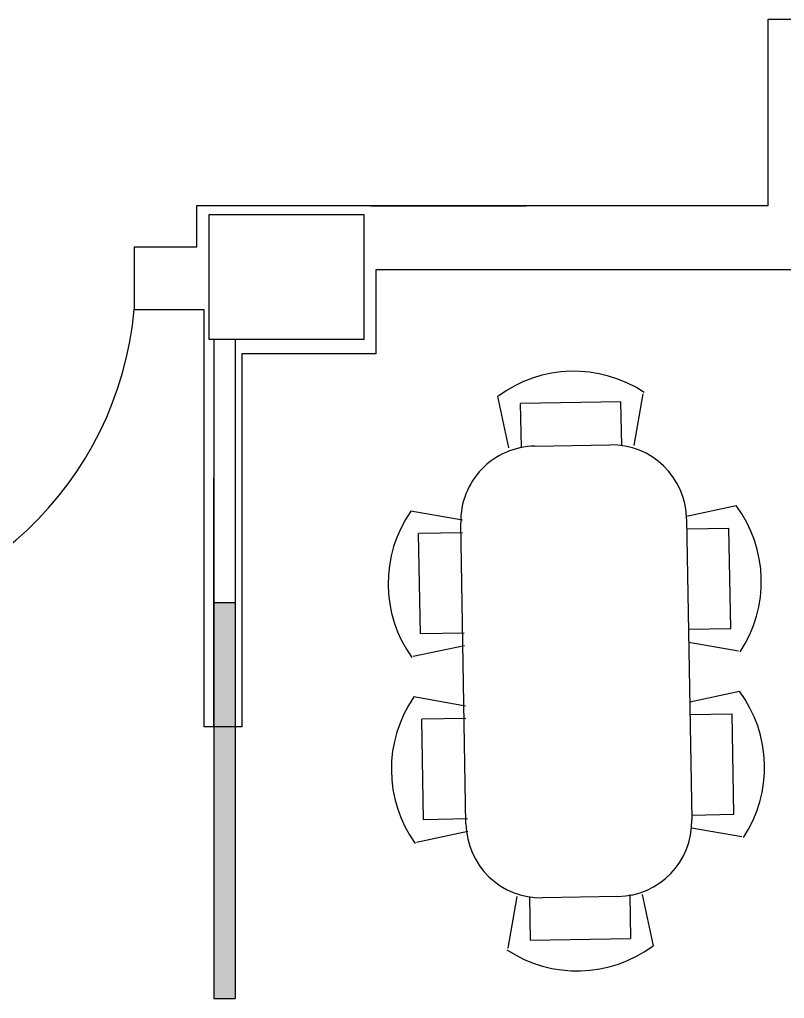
# Model space of a CAD drawing. Header units: millimetres. Extents: x 2377 to 4712, y -254 to 3188.
# Drawn here: x 2589 to 2638.5, y 1462.4 to 1525.7 of the extents above; entities that cross this region are included whole.
import ezdxf

# ---------------------------------------------------------------- set-up
doc = ezdxf.new("R2010")
doc.units = ezdxf.units.MM
doc.layers.add('Mobiliario', color=254, linetype='Continuous')

msp = doc.modelspace()

# ---------------------------------------------------------------- hatches: boundary and pattern name
at = {"transparency": 33554687}
h = msp.add_hatch(color=256, dxfattribs=at)
h.dxf.hatch_style = 1
h.paths.add_polyline_path([(2602.955, 1488.052), (2601.575, 1488.052), (2601.575, 1480.014), (2602.955, 1480.014)])
h = msp.add_hatch(color=256, dxfattribs=at)
h.dxf.hatch_style = 1
h.paths.add_polyline_path([(2602.955, 1480.014), (2601.575, 1480.014), (2601.575, 1462.443), (2602.955, 1462.443)])

# ---------------------------------------------------------------- linework, layer by layer
for p, q in [((2637.422, 1525.747), (2637.422, 1513.691)), ((2676.44, 1525.747), (2637.422, 1525.747)), ((2637.422, 1513.691), (2600.458, 1513.691)), ((2600.458, 1513.691), (2600.458, 1511.024)), ((2611.742, 1513.691), (2621.79, 1513.691)), ((2611.299, 1513.111), (2601.252, 1513.111)), ((2601.252, 1513.111), (2601.252, 1505.074)), ((2611.299, 1505.074), (2611.299, 1513.111)), ((2600.458, 1511.024), (2596.439, 1511.024)), ((2596.439, 1511.024), (2596.439, 1507.005)), ((2641.226, 1509.552), (2612.064, 1509.552)), ((2612.064, 1509.552), (2612.064, 1504.128)), ((2596.439, 1507.005), (2600.946, 1507.005)), ((2600.946, 1507.005), (2600.946, 1480.014)), ((2601.252, 1505.074), (2611.299, 1505.074)), ((2601.575, 1505.074), (2601.575, 1480.014)), ((2602.955, 1505.074), (2602.955, 1480.014)), ((2612.064, 1504.128), (2603.403, 1504.128)), ((2603.403, 1504.128), (2603.403, 1480.014)), ((2601.575, 1480.014), (2601.575, 1496.09)), ((2601.575, 1480.014), (2601.575, 1488.052)), ((2601.575, 1488.052), (2602.955, 1488.052)), ((2602.955, 1480.014), (2600.946, 1480.014)), ((2601.575, 1480.014), (2601.575, 1462.443)), ((2603.403, 1480.014), (2602.955, 1480.014)), ((2602.955, 1480.014), (2602.955, 1462.443)), ((2601.575, 1462.443), (2602.955, 1462.443))]:
    msp.add_line(p, q, dxfattribs=at)
at = {"layer": 'Mobiliario', "transparency": 33554687}
for p, q in [((2620.659, 1498.058), (2619.956, 1501.374)), ((2627.913, 1501.026), (2621.421, 1500.912)), ((2627.962, 1498.186), (2627.913, 1501.026)), ((2628.774, 1498.2), (2629.361, 1501.538)), ((2621.471, 1498.072), (2621.421, 1500.912)), ((2622.334, 1498.162), (2627.203, 1498.247)), ((2632.151, 1493.637), (2635.363, 1494.318)), ((2617.655, 1493.364), (2614.317, 1493.951)), ((2632.157, 1493.463), (2632.497, 1473.988)), ((2617.89, 1473.733), (2617.551, 1493.208)), ((2632.169, 1492.805), (2634.902, 1492.853)), ((2635.015, 1486.361), (2634.902, 1492.853)), ((2617.669, 1492.552), (2614.829, 1492.503)), ((2614.942, 1486.011), (2614.829, 1492.503)), ((2617.782, 1486.061), (2614.942, 1486.011)), ((2632.282, 1486.314), (2635.015, 1486.361)), ((2617.797, 1485.249), (2614.481, 1484.546)), ((2632.296, 1485.481), (2635.527, 1484.914)), ((2632.364, 1481.628), (2635.573, 1482.308)), ((2617.865, 1481.354), (2614.526, 1481.941)), ((2632.378, 1480.796), (2635.111, 1480.843)), ((2635.225, 1474.352), (2635.111, 1480.843)), ((2617.879, 1480.543), (2615.039, 1480.493)), ((2615.152, 1474.001), (2615.039, 1480.493)), ((2617.992, 1474.051), (2615.152, 1474.001)), ((2632.491, 1474.304), (2635.225, 1474.352)), ((2618.006, 1473.239), (2614.69, 1472.536)), ((2632.479, 1473.476), (2635.737, 1472.904)), ((2621.18, 1469.026), (2620.594, 1465.687)), ((2621.992, 1469.04), (2622.041, 1466.2)), ((2627.713, 1469.034), (2622.844, 1468.949)), ((2628.484, 1469.153), (2628.533, 1466.313)), ((2629.295, 1469.167), (2629.998, 1465.851)), ((2622.041, 1466.2), (2628.533, 1466.313))]:
    msp.add_line(p, q, dxfattribs=at)
for centre, radius, start, end in [((2574.151, 1509.014), 22.379, 271.81076, 354.84827), ((2624.872, 1494.778), 8.227, 56.419, 126.69805), ((2622.419, 1493.293), 4.87, 91, 181), ((2627.288, 1493.378), 4.87, 1, 91), ((2628.767, 1489.402), 8.227, 326.419, 36.69805), ((2621.08, 1489.268), 8.227, 145.30195, 215.581), ((2628.977, 1477.392), 8.227, 326.419, 36.69805), ((2621.29, 1477.258), 8.227, 145.30195, 215.581), ((2627.628, 1473.903), 4.87, 271, 1), ((2622.759, 1473.818), 4.87, 181, 271), ((2625.082, 1472.447), 8.227, 236.419, 306.69805)]:
    msp.add_arc(centre, radius, start, end, dxfattribs=at)

doc.saveas('drawing.dxf')
